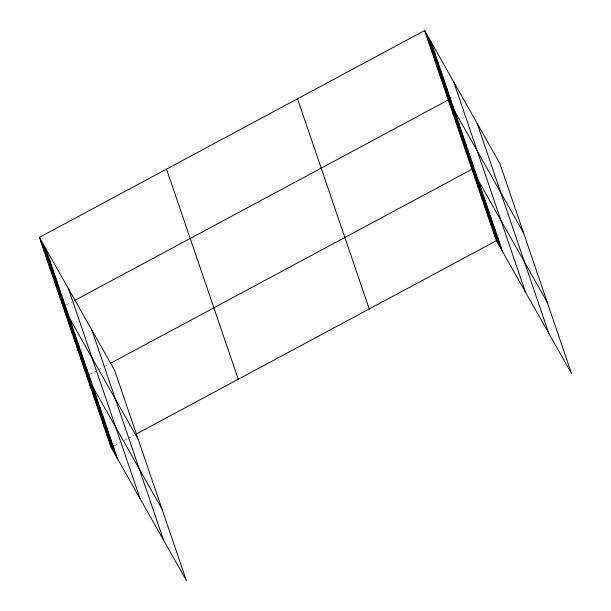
<?xml version="1.0" encoding="UTF-8"?>
<svg xmlns="http://www.w3.org/2000/svg" width="611" height="611" viewBox="0 0 611 611"><rect width="100%" height="100%" fill="white"/><g stroke="black" fill="none" stroke-linecap="round" stroke-linejoin="round"><path stroke-width="0.46" stroke-dasharray="3.06 2.29" d="M66.378 304.927L72.159 301.826M90.046 374.283L95.828 371.175M98.302 369.846L103.259 367.188M104.084 366.745L109.033 364.087M114.433 445.732L120.214 442.631M124.339 440.416L127.638 438.645M128.47 438.202L133.419 435.544"/><path stroke-width="0.92" d="M39.41 237.351L114.624 370.289L186.347 580.45L111.133 447.504L39.41 237.351L424.653 30.55L499.867 163.496L571.591 373.649L496.376 240.711L424.653 30.55M65.553 305.37L63.078 306.699L138.292 439.645M74.634 300.497L448.321 99.906L523.535 232.844M89.221 374.726L86.747 376.055L161.961 508.994M110.683 363.201L471.99 169.255L547.204 302.201M111.133 447.504L113.608 446.175M135.894 434.215L496.376 240.711M426.134 34.888L432.374 45.917M427.608 39.219L433.856 50.255M429.09 43.557L435.33 54.585M430.572 47.887L436.812 58.923M432.053 52.225L438.293 63.254M433.527 56.556L439.775 67.592M435.009 60.894L441.249 71.922M436.491 65.224L442.731 76.26M437.965 69.562L444.212 80.591M439.446 73.893L445.686 84.929M440.928 78.231L447.168 89.259M442.402 82.561L448.65 93.598M443.884 86.899L450.124 97.936M445.366 91.23L451.605 102.266M446.84 95.568L453.087 106.604M449.803 104.237L456.043 115.273M451.277 108.575L457.524 119.603M452.759 112.905L458.998 123.941M454.24 117.243L460.48 128.272M455.714 121.574L461.962 132.61M457.196 125.912L463.436 136.94M458.678 130.242L464.918 141.278M460.152 134.58L466.399 145.609M461.633 138.911L467.873 149.947M463.115 143.249L469.355 154.278M464.597 147.579L470.837 158.616M466.071 151.918L472.318 162.946M467.552 156.248L473.792 167.284M469.034 160.586L475.274 171.622M470.508 164.917L476.756 175.953M473.426 173.455L479.666 184.491M474.862 177.664L481.101 188.692M476.29 181.864L482.537 192.9M477.726 186.065L483.965 197.101M479.161 190.273L485.401 201.302M480.597 194.474L486.837 205.51M482.033 198.674L488.273 209.71M483.461 202.883L489.709 213.911M484.897 207.083L491.145 218.119M486.333 211.284L492.573 222.32M487.769 215.492L494.009 226.521M489.205 219.693L495.445 230.729M490.633 223.893L496.88 234.93M492.069 228.102L498.316 239.13M493.505 232.302L499.745 243.338M494.941 236.503L501.18 247.539M40.891 241.681L47.131 252.717M42.365 246.019L48.613 257.048M43.847 250.35L50.087 261.386M45.329 254.688L51.568 265.716M46.81 259.018L53.05 270.054M48.284 263.356L54.532 274.392M49.766 267.687L56.006 278.723M51.248 272.025L57.487 283.061M52.722 276.363L58.969 287.391M54.203 280.693L60.443 291.73M55.685 285.031L61.925 296.06M57.159 289.362L63.407 300.398M58.641 293.7L64.881 304.729M60.122 298.031L66.362 309.067M61.596 302.369L67.844 313.397M64.56 311.037L70.8 322.066M66.034 315.368L72.281 326.404M67.516 319.706L73.755 330.734M68.997 324.036L75.237 335.072M70.471 328.374L76.719 339.411M71.953 332.705L78.193 343.741M73.435 337.043L79.674 348.079M74.909 341.373L81.156 352.41M76.39 345.711L82.63 356.748M77.872 350.05L84.112 361.078M79.346 354.38L85.593 365.416M80.828 358.718L87.068 369.747M82.309 363.049L88.549 374.085M83.791 367.387L90.031 378.415M85.265 371.717L91.513 382.753M88.183 380.256L94.422 391.292M89.618 384.456L95.858 395.493M91.047 388.665L97.294 399.693M92.482 392.865L98.722 403.902M93.918 397.066L100.158 408.102M95.354 401.274L101.594 412.303M96.79 405.475L103.03 416.511M98.218 409.675L104.466 420.712M99.654 413.884L105.902 424.912M101.09 418.084L107.33 429.121M102.526 422.285L108.766 433.321M103.962 426.493L110.201 437.522M105.39 430.694L111.637 441.73M106.826 434.895L113.073 445.931M108.262 439.103L114.501 450.131M109.697 443.303L115.937 454.34M477.107 123.262L548.831 333.423M453.66 81.813L525.376 291.974M430.892 41.586L502.616 251.74M297.526 98.791L369.243 308.952M166.543 169.102L238.259 379.263M91.864 330.062L163.588 540.223M68.417 288.613L140.133 498.767M45.649 248.379L117.373 458.54"/></g></svg>
